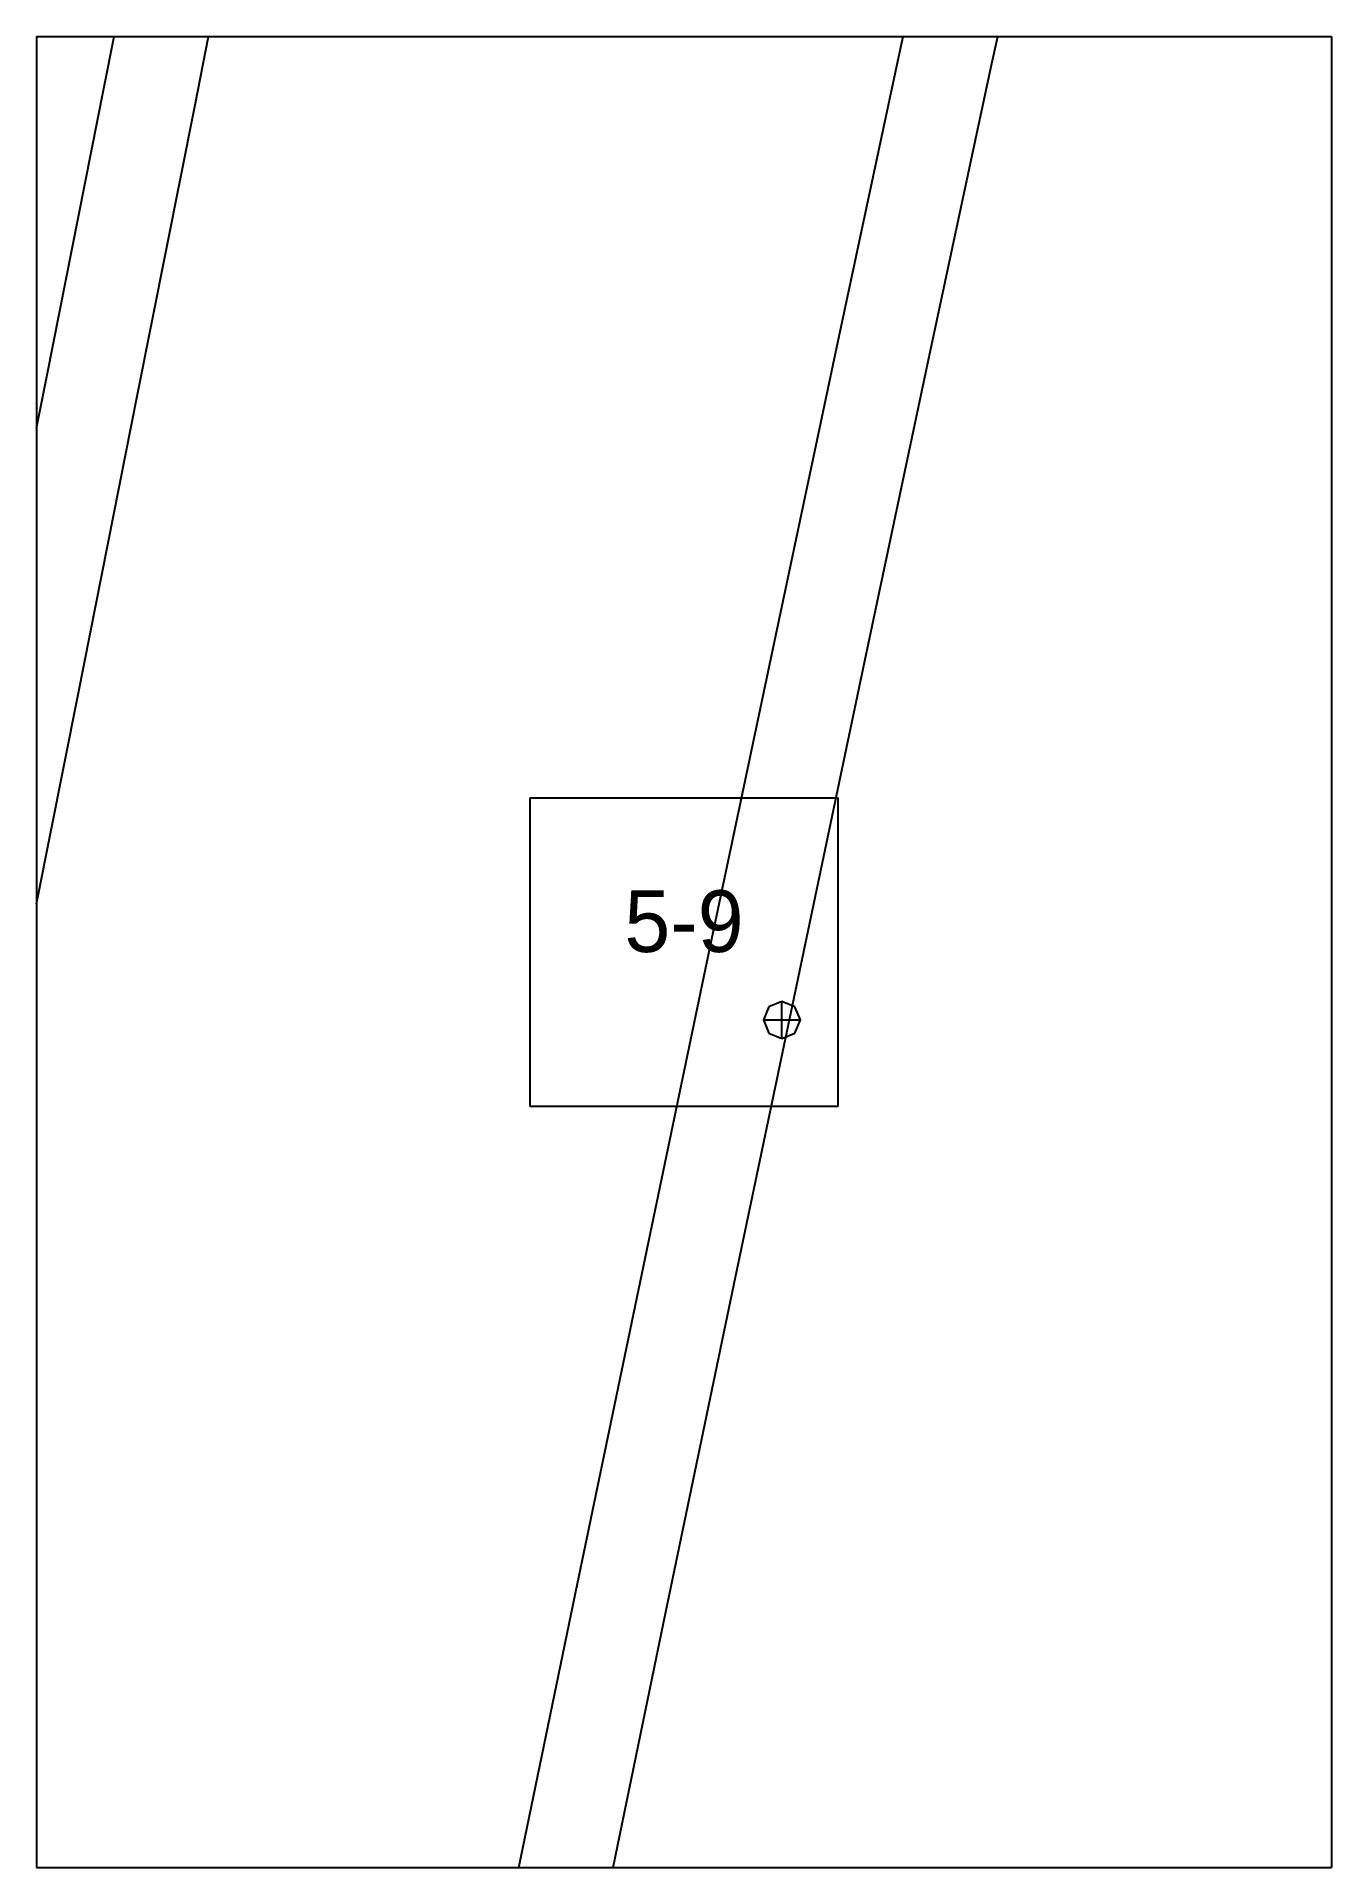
# Paper-space layout 'Plan 5-9' of a CAD drawing. Header units: metres, sheet in millimetres. Extents: x 0 to 210, y 0 to 297.
# The model-space entities are those that its viewports show. They can reach past a viewport. Long polylines and large blocks are cut down to what shows.
import ezdxf
from ezdxf.enums import TextEntityAlignment as Align

# ---------------------------------------------------------------- set-up
doc = ezdxf.new("R2010")
doc.units = ezdxf.units.M
for name, color, linetype in [('default', 7, 'Continuous'), ('TEXTLAYER', 7, 'Continuous'), ('VIEWPORTS', 7, 'Continuous')]:
    doc.layers.add(name, color=color, linetype=linetype)

msp = doc.modelspace()

# ---------------------------------------------------------------- linework, layer by layer
at = {"color": 9}
for p, q in [((1680, -891), (1680, -1188)), ((1680, -891), (1680, -1188)), ((1890, -891), (1890, -1188)), ((1890, -891), (1890, -1188)), ((1470, -1188), (1680, -1188)), ((1470, -1188), (1680, -1188)), ((1680, -1188), (1890, -1188)), ((1680, -1188), (1680, -1485)), ((1680, -1188), (1890, -1188)), ((1680, -1188), (1680, -1485)), ((1890, -1188), (2100, -1188)), ((1890, -1188), (1890, -1485)), ((1890, -1188), (2100, -1188)), ((1890, -1188), (1890, -1485)), ((1760, -1311.5), (1810, -1311.5)), ((1760, -1311.5), (1760, -1361.5)), ((1810, -1361.5), (1810, -1311.5)), ((1760, -1361.5), (1810, -1361.5)), ((1470, -1485), (1680, -1485)), ((1470, -1485), (1680, -1485)), ((1680, -1485), (1890, -1485)), ((1680, -1485), (1680, -1782)), ((1680, -1485), (1890, -1485)), ((1680, -1485), (1680, -1782)), ((1890, -1485), (2100, -1485)), ((1890, -1485), (1890, -1782)), ((1890, -1485), (2100, -1485)), ((1890, -1485), (1890, -1782))]:
    msp.add_line(p, q, dxfattribs=at)
at = {"layer": 'default', "color": 7, "linetype": 'Continuous'}
for p, q in [((1820.18, -1189.69), (1829.98, -1144.6)), ((1834.84, -1192.83), (1844.64, -1147.78)), ((1690.98, -1196.16), (1699.96, -1150.99)), ((1705.69, -1199.08), (1714.67, -1153.91)), ((1810.15, -1236.57), (1820.18, -1189.69)), ((1824.83, -1239.68), (1834.84, -1192.83)), ((1681.66, -1243.12), (1690.98, -1196.16)), ((1696.38, -1246.04), (1705.69, -1199.08)), ((1799.87, -1285.17), (1810.15, -1236.57)), ((1814.55, -1288.26), (1824.83, -1239.68)), ((1672.01, -1291.81), (1681.66, -1243.12)), ((1686.73, -1294.73), (1696.38, -1246.04)), ((1789.31, -1335.41), (1799.87, -1285.17)), ((1803.99, -1338.48), (1814.55, -1288.26)), ((1676.76, -1345.05), (1686.73, -1294.73)), ((1778.48, -1387.23), (1789.31, -1335.41)), ((1793.16, -1390.28), (1803.99, -1338.48)), ((1798.75, -1345.41), (1797.87, -1347.53)), ((1800.87, -1344.53), (1798.75, -1345.41)), ((1802.99, -1345.41), (1800.87, -1344.53)), ((1800.87, -1350.53), (1800.87, -1344.53)), ((1803.87, -1347.53), (1802.99, -1345.41)), ((1797.87, -1347.53), (1798.75, -1349.65)), ((1797.87, -1347.53), (1803.87, -1347.53)), ((1802.99, -1349.65), (1803.87, -1347.53)), ((1798.75, -1349.65), (1800.87, -1350.53)), ((1800.87, -1350.53), (1802.99, -1349.65)), ((1767.4, -1440.5), (1778.48, -1387.23)), ((1782.08, -1443.54), (1793.16, -1390.28)), ((1756.09, -1495.13), (1767.4, -1440.5)), ((1770.78, -1498.16), (1782.08, -1443.54))]:
    msp.add_line(p, q, dxfattribs=at)

# ---------------------------------------------------------------- texts
at = {"layer": 'TEXTLAYER', "color": 1}
msp.add_text('5-9', height=10, dxfattribs=at).set_placement((1785, -1336.5), align=Align.CENTER)

psp = doc.layouts.new('Plan 5-9')

# ---------------------------------------------------------------- viewports
at = {"layer": 'VIEWPORTS'}
psp.add_viewport(center=(105, 148.5), size=(210, 297), view_center_point=(1785, -1336.5), view_height=297, dxfattribs=at)

doc.saveas('drawing.dxf')
